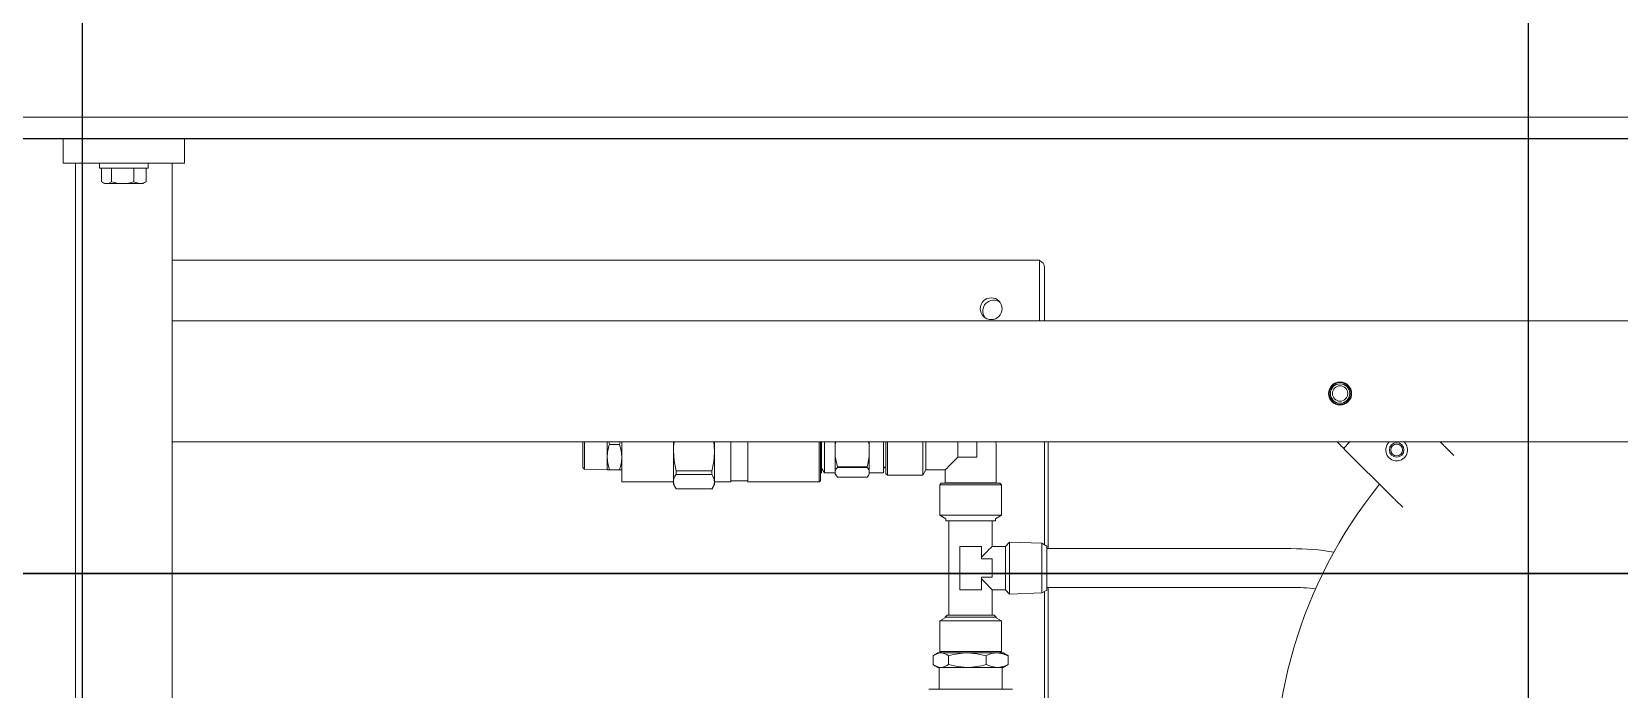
# Model space of a CAD drawing. Header units: millimetres. Extents: x 12318 to 17800, y 6541 to 10165.
# Drawn here: x 13147.71 to 13179.28, y 7313.36 to 7326.43 of the extents above; entities that cross this region are included whole.
import ezdxf

# ---------------------------------------------------------------- set-up
doc = ezdxf.new("R2010")
doc.units = ezdxf.units.MM
doc.layers.add('Equipment', color=123, linetype='Continuous')
doc.layers.add('HW LINE', color=1, linetype='Continuous')

# ---------------------------------------------------------------- blocks, each defined once
blk = doc.blocks.new('A$Cbe2ee938')
at = {"layer": 'Equipment', "linetype": 'Continuous', "lineweight": 15}
for p, q in [((-4039.31, 730.52), (-1839.31, 730.52)), ((-3595.15, 724.52), (-2283.48, 724.52)), ((-3569.46, 724.52), (-3536.12, 724.52)), ((-3569.46, 724.52), (-3569.46, 717.85)), ((-3536.12, 724.52), (-3536.12, 717.85)), ((-3569.46, 717.85), (-3536.12, 717.85)), ((-3566.12, 717.85), (-3566.12, 351.19)), ((-3559.46, 717.85), (-3559.46, 716.52)), ((-3559.46, 716.52), (-3547.21, 716.52)), ((-3558.94, 716.52), (-3558.94, 712.73)), ((-3556.16, 716.52), (-3556.16, 712.73)), ((-3550.01, 716.52), (-3550.01, 712.73)), ((-3547.21, 716.52), (-3546.12, 716.52)), ((-3546.64, 716.52), (-3546.64, 712.73)), ((-3546.12, 716.52), (-3546.12, 717.85)), ((-3539.46, 717.85), (-3539.46, 674.52)), ((-3558.78, 712.63), (-3558.12, 712.25)), ((-3558.12, 712.25), (-3557.55, 712.25)), ((-3556.84, 712.38), (-3557.55, 712.25)), ((-3557.55, 712.25), (-3553.08, 712.25)), ((-3556.16, 712.73), (-3556.84, 712.38)), ((-3551.52, 712.38), (-3553.08, 712.25)), ((-3553.08, 712.25), (-3548.33, 712.25)), ((-3550.01, 712.73), (-3551.52, 712.38)), ((-3549.59, 712.53), (-3550.01, 712.73)), ((-3548.33, 712.25), (-3549.59, 712.53)), ((-3547.87, 712.29), (-3548.33, 712.25)), ((-3548.33, 712.25), (-3547.46, 712.25)), ((-3546.64, 712.73), (-3547.87, 712.29)), ((-3547.46, 712.25), (-3546.81, 712.63)), ((-3546.81, 712.64), (-3546.64, 712.73)), ((-3300.79, 691.19), (-3539.46, 691.19)), ((-3300.79, 687.85), (-3300.79, 691.19)), ((-3300.79, 674.52), (-3300.79, 687.85)), ((-3299.46, 689.19), (-3299.46, 674.52)), ((-3539.46, 641.19), (-3539.46, 674.52)), ((-3539.46, 674.52), (-2966.12, 674.52)), ((-3539.46, 641.19), (-3539.46, 353.85)), ((-3539.46, 641.19), (-2966.12, 641.19)), ((-3426.46, 640.52), (-3426.46, 641.19)), ((-3426.46, 634.17), (-3426.46, 640.52)), ((-3426.06, 641.19), (-3426.06, 633.74)), ((-3419.79, 641.19), (-3419.79, 637.02)), ((-3419.17, 640.52), (-3419.34, 641.19)), ((-3419.17, 640.52), (-3416.42, 640.52)), ((-3416.24, 641.19), (-3416.42, 640.52)), ((-3416.42, 640.52), (-3415.96, 638.81)), ((-3415.96, 638.81), (-3415.79, 637.02)), ((-3415.79, 641.19), (-3415.79, 633.99)), ((-3401.59, 638.76), (-3401.59, 641.19)), ((-3401.59, 638.76), (-3401.56, 639.81)), ((-3401.59, 630.24), (-3401.59, 638.76)), ((-3401.38, 635.97), (-3401.59, 638.76)), ((-3401.56, 639.81), (-3401.4, 641.19)), ((-3390.44, 641.19), (-3390.26, 638.76)), ((-3390.26, 641.19), (-3390.26, 638.76)), ((-3390.26, 638.76), (-3390.26, 630.24)), ((-3385.79, 641.19), (-3385.79, 633.99)), ((-3381.12, 641.19), (-3381.12, 633.99)), ((-3361.46, 641.19), (-3361.46, 633.99)), ((-3361.12, 641.19), (-3361.12, 634.2)), ((-3360.92, 641.19), (-3360.92, 635.57)), ((-3360.79, 641.19), (-3360.79, 635.66)), ((-3360.02, 641.19), (-3360.02, 632.69)), ((-3356.87, 641.19), (-3357.02, 640.36)), ((-3357.02, 641.19), (-3357.02, 640.36)), ((-3357.02, 640.36), (-3357.02, 637.16)), ((-3347.69, 640.36), (-3347.86, 641.19)), ((-3347.69, 641.19), (-3347.69, 640.36)), ((-3347.69, 637.16), (-3347.69, 640.36)), ((-3343.79, 641.19), (-3343.79, 632.69)), ((-3343.12, 641.19), (-3343.12, 632.45)), ((-3342.7, 641.19), (-3342.7, 632.02)), ((-3332.94, 641.19), (-3332.94, 632.02)), ((-3332.07, 633.52), (-3332.07, 641.19)), ((-3323.29, 638.39), (-3323.29, 641.19)), ((-3323.29, 638.39), (-3323.29, 637.02)), ((-3318.04, 641.19), (-3318.04, 640.52)), ((-3318.04, 640.52), (-3318.04, 637.02)), ((-3312.79, 640.52), (-3312.82, 641.19)), ((-3312.79, 640.52), (-3312.79, 629.99)), ((-3299.46, 641.19), (-3299.46, 612.94)), ((-3298.46, 641.19), (-3298.46, 611.85)), ((-3218.91, 641.19), (-3218.57, 640.85)), ((-3218.57, 640.85), (-3218.29, 640.57)), ((-3218.29, 640.57), (-3218.02, 640.31)), ((-3218.02, 640.31), (-3217.78, 640.06)), ((-3217.78, 640.06), (-3217.57, 639.85)), ((-3217.57, 639.85), (-3217.39, 639.68)), ((-3217.39, 639.68), (-3217.26, 639.54)), ((-3217.26, 639.54), (-3217.18, 639.46)), ((-3217.18, 639.46), (-3217.15, 639.44)), ((-3215.41, 641.19), (-3217.15, 639.44)), ((-3217.15, 639.44), (-3217.14, 639.43)), ((-3217.14, 639.43), (-3217.11, 639.4)), ((-3217.11, 639.4), (-3217.07, 639.36)), ((-3217.07, 639.36), (-3217.01, 639.3)), ((-3217.01, 639.3), (-3216.94, 639.23)), ((-3216.94, 639.23), (-3216.86, 639.15)), ((-3216.86, 639.15), (-3216.77, 639.06)), ((-3216.77, 639.06), (-3216.68, 638.97)), ((-3216.68, 638.97), (-3203.84, 626.18)), ((-3190.56, 641.19), (-3189.73, 640.36)), ((-3189.73, 640.36), (-3189.59, 640.22)), ((-3189.59, 640.22), (-3189.45, 640.08)), ((-3189.45, 640.08), (-3189.32, 639.95)), ((-3189.32, 639.95), (-3189.19, 639.82)), ((-3189.19, 639.82), (-3189.06, 639.69)), ((-3189.06, 639.69), (-3188.94, 639.57)), ((-3188.94, 639.57), (-3188.83, 639.46)), ((-3188.83, 639.46), (-3188.73, 639.36)), ((-3188.73, 639.36), (-3186.79, 637.43)), ((-3426.46, 634.17), (-3426.06, 633.74)), ((-3426.06, 633.74), (-3419.79, 633.52)), ((-3419.79, 637.02), (-3419.79, 633.52)), ((-3419.62, 635.23), (-3419.79, 637.02)), ((-3419.79, 633.52), (-3419.17, 633.52)), ((-3419.17, 633.52), (-3419.62, 635.23)), ((-3419.17, 633.52), (-3416.42, 633.52)), ((-3416.42, 633.52), (-3415.79, 633.52)), ((-3415.79, 633.99), (-3415.79, 630.19)), ((-3400.82, 633.26), (-3401.38, 635.97)), ((-3385.79, 633.99), (-3385.79, 630.19)), ((-3381.12, 633.99), (-3381.12, 630.19)), ((-3361.46, 633.99), (-3361.46, 630.19)), ((-3361.12, 634.2), (-3361.12, 630.52)), ((-3360.92, 635.57), (-3360.92, 632.69)), ((-3360.79, 635.66), (-3360.79, 632.82)), ((-3360.79, 633.97), (-3360.02, 632.69)), ((-3357.02, 637.16), (-3356.45, 634.39)), ((-3357.02, 637.16), (-3357.02, 633.37)), ((-3356.8, 633.77), (-3357.02, 633.37)), ((-3356.45, 634.21), (-3356.8, 633.77)), ((-3356.45, 634.39), (-3348.27, 634.39)), ((-3356.45, 634.39), (-3356.45, 634.21)), ((-3348.27, 634.21), (-3356.45, 634.21)), ((-3348.27, 634.39), (-3348.07, 635.12)), ((-3348.27, 634.39), (-3348.27, 634.21)), ((-3347.8, 633.6), (-3348.27, 634.21)), ((-3348.07, 635.12), (-3347.69, 637.16)), ((-3347.69, 633.37), (-3347.8, 633.6)), ((-3347.69, 637.16), (-3347.69, 633.37)), ((-3332.07, 633.52), (-3332.94, 632.02)), ((-3326.79, 633.52), (-3332.07, 633.52)), ((-3326.79, 633.52), (-3326.68, 633.63)), ((-3326.79, 629.99), (-3326.79, 633.52)), ((-3326.68, 633.63), (-3326.37, 633.94)), ((-3326.37, 633.94), (-3325.85, 634.46)), ((-3325.85, 634.46), (-3325.15, 635.16)), ((-3325.15, 635.16), (-3324.29, 636.02)), ((-3324.29, 636.02), (-3323.29, 637.02)), ((-3323.29, 637.02), (-3321.93, 637.02)), ((-3318.04, 637.02), (-3321.93, 637.02)), ((-3415.79, 630.19), (-3401.59, 630.19)), ((-3401.59, 629.52), (-3401.59, 630.24)), ((-3401.38, 629.23), (-3401.59, 630.24)), ((-3401.59, 629.52), (-3401.14, 628.73)), ((-3400.82, 628.26), (-3401.38, 629.23)), ((-3400.82, 633.26), (-3391.03, 633.26)), ((-3400.82, 633.26), (-3400.82, 632.22)), ((-3391.03, 632.22), (-3400.82, 632.22)), ((-3391.03, 632.22), (-3391.03, 633.26)), ((-3391.03, 632.22), (-3390.46, 631.25)), ((-3390.71, 628.74), (-3390.26, 629.52)), ((-3390.46, 631.25), (-3390.26, 630.24)), ((-3390.26, 630.24), (-3390.26, 629.52)), ((-3390.26, 630.19), (-3385.79, 630.19)), ((-3385.79, 630.52), (-3381.12, 630.52)), ((-3381.12, 630.19), (-3361.46, 630.19)), ((-3361.46, 630.19), (-3361.12, 630.52)), ((-3361.12, 632.69), (-3360.92, 632.69)), ((-3360.92, 632.69), (-3360.79, 632.82)), ((-3360.02, 632.69), (-3357.02, 632.69)), ((-3357.02, 633.37), (-3357.02, 632.39)), ((-3357.02, 632.39), (-3357.02, 632.35)), ((-3357.02, 632.39), (-3356.91, 632.16)), ((-3357.02, 632.35), (-3356.9, 632.14)), ((-3356.91, 632.16), (-3356.45, 631.55)), ((-3356.45, 631.55), (-3348.27, 631.55)), ((-3348.27, 631.55), (-3347.91, 631.99)), ((-3347.91, 631.99), (-3347.69, 632.39)), ((-3347.81, 632.14), (-3347.69, 632.35)), ((-3347.69, 632.39), (-3347.69, 633.37)), ((-3347.69, 632.69), (-3343.79, 632.69)), ((-3347.69, 632.39), (-3347.69, 632.35)), ((-3342.7, 632.02), (-3343.12, 632.45)), ((-3332.94, 632.02), (-3342.7, 632.02)), ((-3328.29, 629.43), (-3327.87, 629.85)), ((-3328.29, 629.43), (-3328.29, 621.05)), ((-3328.29, 629.43), (-3311.29, 629.43)), ((-3311.72, 629.85), (-3327.87, 629.85)), ((-3326.93, 629.85), (-3326.79, 629.99)), ((-3326.79, 629.99), (-3312.79, 629.99)), ((-3312.79, 629.99), (-3312.65, 629.85)), ((-3311.72, 629.85), (-3311.29, 629.43)), ((-3311.29, 621.05), (-3311.29, 629.43)), ((-3400.82, 628.26), (-3391.03, 628.26)), ((-3203.84, 626.18), (-3203.7, 626.05)), ((-3203.7, 626.05), (-3203.57, 625.91)), ((-3203.57, 625.91), (-3203.43, 625.77)), ((-3203.43, 625.77), (-3203.3, 625.64)), ((-3203.3, 625.64), (-3203.17, 625.52)), ((-3203.17, 625.52), (-3203.06, 625.4)), ((-3203.06, 625.4), (-3202.94, 625.29)), ((-3202.94, 625.29), (-3202.84, 625.19)), ((-3202.84, 625.19), (-3200.89, 623.25)), ((-3328.29, 621.05), (-3311.29, 621.05)), ((-3328.29, 621.05), (-3326.62, 620.09)), ((-3312.96, 620.09), (-3311.29, 621.05)), ((-3326.6, 619.52), (-3326.62, 620.09)), ((-3326.6, 619.52), (-3312.98, 619.52)), ((-3325.74, 619.52), (-3325.74, 593.52)), ((-3313.84, 612.47), (-3313.84, 619.52)), ((-3312.96, 620.09), (-3312.98, 619.52)), ((-3322.77, 600.57), (-3322.77, 612.47)), ((-3322.77, 612.47), (-3316.82, 612.47)), ((-3316.82, 612.47), (-3316.82, 609.07)), ((-3315.23, 611.08), (-3314.64, 611.67)), ((-3314.64, 611.67), (-3314.2, 612.11)), ((-3314.2, 612.11), (-3313.93, 612.38)), ((-3313.93, 612.38), (-3313.84, 612.47)), ((-3310.16, 612.47), (-3313.84, 612.47)), ((-3309.12, 613.66), (-3310.16, 612.47)), ((-3310.16, 600.57), (-3310.16, 612.47)), ((-3309.12, 599.38), (-3309.12, 613.66)), ((-3300.21, 613.38), (-3309.12, 613.66)), ((-3300.21, 599.66), (-3300.21, 613.38)), ((-3298.79, 612.56), (-3300.21, 613.38)), ((-3298.79, 600.48), (-3298.79, 612.56)), ((-3231.64, 611.85), (-3298.79, 611.85)), ((-3316.82, 609.5), (-3315.97, 610.34)), ((-3316.82, 609.07), (-3313.84, 609.07)), ((-3315.97, 610.34), (-3315.23, 611.08)), ((-3313.84, 609.07), (-3313.84, 603.97)), ((-3313.84, 603.97), (-3316.82, 603.97)), ((-3316.82, 603.97), (-3316.82, 600.57)), ((-3315.97, 602.7), (-3316.82, 603.55)), ((-3316.82, 600.57), (-3322.77, 600.57)), ((-3315.23, 601.96), (-3315.97, 602.7)), ((-3314.64, 601.37), (-3315.23, 601.96)), ((-3314.2, 600.93), (-3314.64, 601.37)), ((-3313.93, 600.66), (-3314.2, 600.93)), ((-3313.84, 600.57), (-3313.93, 600.66)), ((-3313.84, 593.52), (-3313.84, 600.57)), ((-3313.84, 600.57), (-3310.16, 600.57)), ((-3310.16, 600.57), (-3309.12, 599.38)), ((-3309.12, 599.38), (-3300.21, 599.66)), ((-3300.21, 599.66), (-3298.79, 600.48)), ((-3299.46, 600.1), (-3299.46, 565.26)), ((-3298.79, 601.19), (-3231.64, 601.19)), ((-3298.46, 601.19), (-3298.46, 565.35)), ((-3326.79, 592.85), (-3328.29, 591.99)), ((-3328.29, 591.99), (-3328.29, 583.61)), ((-3328.29, 591.99), (-3311.29, 591.99)), ((-3326.24, 593.52), (-3326.79, 592.98)), ((-3326.79, 592.98), (-3326.79, 592.85)), ((-3312.79, 592.98), (-3326.79, 592.98)), ((-3326.24, 593.52), (-3325.68, 593.52)), ((-3325.68, 593.52), (-3313.34, 593.52)), ((-3312.79, 592.98), (-3313.34, 593.52)), ((-3312.79, 592.85), (-3312.79, 592.98)), ((-3311.29, 591.99), (-3312.79, 592.85)), ((-3311.29, 583.61), (-3311.29, 591.99)), ((-3330.13, 582.38), (-3330.13, 579.99)), ((-3328.79, 583.19), (-3329.65, 582.69)), ((-3328.01, 583.19), (-3328.79, 583.19)), ((-3328.29, 583.61), (-3327.87, 583.19)), ((-3328.29, 583.61), (-3311.29, 583.61)), ((-3320.72, 583.19), (-3328.01, 583.19)), ((-3325.89, 582.38), (-3325.89, 579.99)), ((-3312.5, 583.19), (-3320.72, 583.19)), ((-3318.08, 582.97), (-3320.72, 583.19)), ((-3315.55, 582.38), (-3318.08, 582.97)), ((-3315.55, 582.38), (-3315.55, 579.99)), ((-3310.79, 583.19), (-3312.5, 583.19)), ((-3310.95, 582.97), (-3312.5, 583.19)), ((-3311.72, 583.19), (-3311.29, 583.61)), ((-3309.45, 582.38), (-3310.95, 582.97)), ((-3309.93, 582.69), (-3310.79, 583.19)), ((-3309.95, 582.7), (-3309.45, 582.38)), ((-3309.45, 582.38), (-3309.45, 579.99)), ((-3329.65, 579.68), (-3328.79, 579.19)), ((-3328.01, 579.19), (-3328.79, 579.19)), ((-3328.44, 579.19), (-3328.44, 573.19)), ((-3320.72, 579.19), (-3328.01, 579.19)), ((-3325.89, 579.99), (-3323.36, 579.41)), ((-3323.36, 579.41), (-3320.72, 579.19)), ((-3312.5, 579.19), (-3320.72, 579.19)), ((-3315.55, 579.99), (-3314.06, 579.41)), ((-3314.06, 579.41), (-3312.5, 579.19)), ((-3310.79, 579.19), (-3312.5, 579.19)), ((-3311.14, 573.19), (-3311.14, 579.19)), ((-3310.79, 579.19), (-3309.93, 579.68)), ((-3309.45, 579.99), (-3309.95, 579.68)), ((-3331.29, 573.19), (-3308.29, 573.19))]:
    blk.add_line(p, q, dxfattribs=at)
at = {"layer": 'Equipment'}
for p, q in [((-2289.31, 724.52), (-3589.31, 724.52)), ((-3589.31, 605), (-2289.31, 605)), ((-2291.81, 605), (-3586.81, 605))]:
    blk.add_line(p, q, dxfattribs=at)
at = {"layer": 'Equipment', "linetype": 'Continuous', "lineweight": 15}
for centre, radius in [((-3314.12, 677.85), 3), ((-3218.12, 654.52), 3.17), ((-3218.12, 654.52), 3), ((-3218.12, 654.52), 2.67), ((-3218.12, 654.52), 2.11), ((-3202.54, 639), 2), ((-3202.54, 639), 1.63)]:
    blk.add_circle(centre, radius, dxfattribs=at)
for centre, radius, start, end in [((-3557.52, 714.46), 2.2, 235.4638, 269.22), ((-3553.01, 722.88), 10.63, 252.777, 269.6088), ((-3301.46, 689.19), 2, 0, 70.5288), ((-3313.46, 677.19), 3, 54.0406, 215.9594), ((-3409.18, 636.93), 10.61, 160.2282, 179.5151), ((-3411.29, 638.9), 21.03, 344.4463, 359.6369), ((-3202.54, 639), 3, 133.0867, 46.9133), ((-3426.4, 637.11), 10.61, 340.2261, 359.5178), ((-3343.12, 633.65), 0.667, 90, 180), ((-3398.32, 630.11), 3.28, 139.8338, 177.7206), ((-3393.53, 630.37), 3.28, 319.8338, 357.7206), ((-3106.12, 547.84), 130, 141.0542, 229.7036), ((-3231.48, 540.69), 71.17, 80.4789, 90.129), ((-3231.29, 547.26), 53.93, 83.0361, 90.374), ((-3327.83, 579.53), 3.66, 92.7164, 128.8198), ((-3328.24, 579.39), 3.81, 51.9148, 86.5491), ((-3320.6, 565.38), 17.8, 90.3937, 107.2872), ((-3312.4, 576.6), 6.59, 90.9242, 118.6177), ((-3327.83, 582.84), 3.66, 231.1933, 267.2705), ((-3328.24, 582.99), 3.81, 273.4375, 308.0987), ((-3320.84, 596.99), 17.8, 270.3937, 287.2872), ((-3312.61, 585.77), 6.59, 270.9243, 298.6176)]:
    blk.add_arc(centre, radius, start, end, dxfattribs=at)

msp = doc.modelspace()

# ---------------------------------------------------------------- linework, layer by layer
at = {"layer": 'HW LINE'}
for p, q in [((13148.716, 7053.609), (13148.716, 7333.26)), ((13177.475, 7103.579), (13177.475, 7333.26))]:
    msp.add_line(p, q, dxfattribs=at)

# ---------------------------------------------------------------- block references
at = {"xscale": 0.072267749473635, "yscale": 0.072267749473635, "zscale": 0.072267749473635}
msp.add_blockref('A$Cbe2ee938', (13406.294, 7271.941), dxfattribs=at)

doc.saveas('drawing.dxf')
